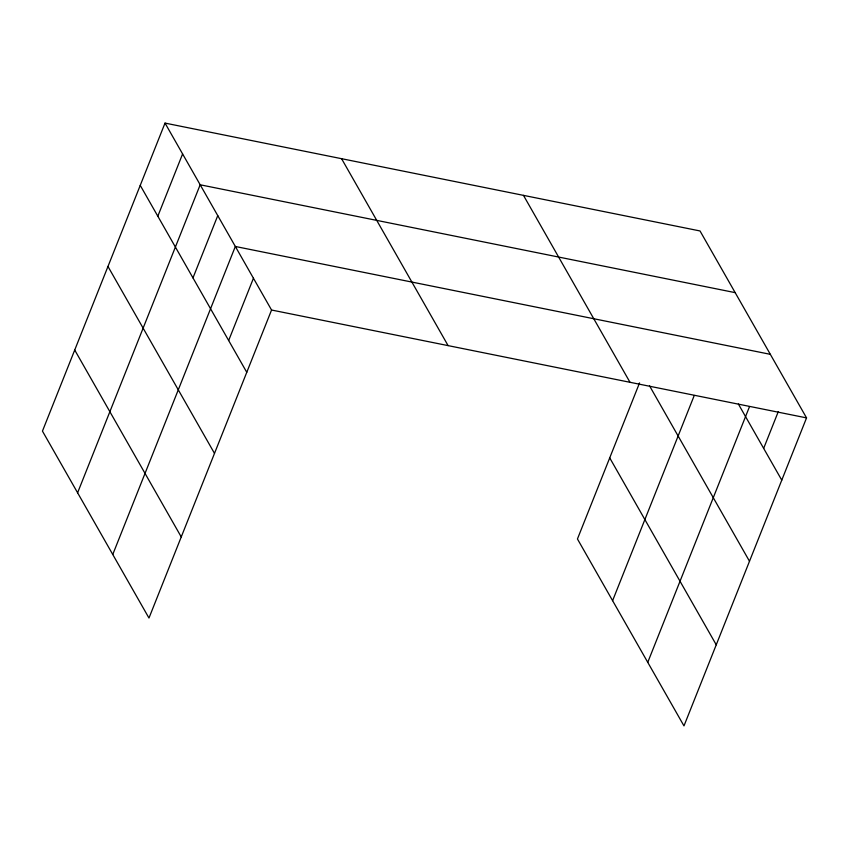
<?xml version="1.0" encoding="UTF-8"?>
<svg xmlns="http://www.w3.org/2000/svg" width="849" height="849" viewBox="0 0 849 849"><rect width="100%" height="100%" fill="white"/><g stroke="black" fill="none" stroke-linecap="round" stroke-linejoin="round"><path stroke-width="1.27" d="M165.024 123.094L42.45 431.112L148.978 618.04L271.553 310.023L165.024 123.094L700.022 230.96L806.55 417.888L683.976 725.906L577.447 538.977L639.552 382.92M157.818 216.208L182.599 153.945M77.599 492.802L200.173 184.785L735.181 292.64M192.978 277.899L217.758 215.625M112.758 554.493L235.332 246.475L770.33 354.33M228.657 340.523L253.437 278.249M612.607 600.657L694.259 395.464M647.755 662.347L749.434 406.83M763.665 448.378L778.236 411.744M271.553 310.023L806.55 417.888M738.386 404.039L781.77 480.152M649.485 385.743L749.497 561.253M523.472 195.366L630 382.294M609.72 457.876L716.248 644.805M341.574 158.689L448.102 345.617M140.244 185.369L246.772 372.297M107.972 266.469L214.5 453.398M74.723 350.021L181.251 536.95"/></g></svg>
